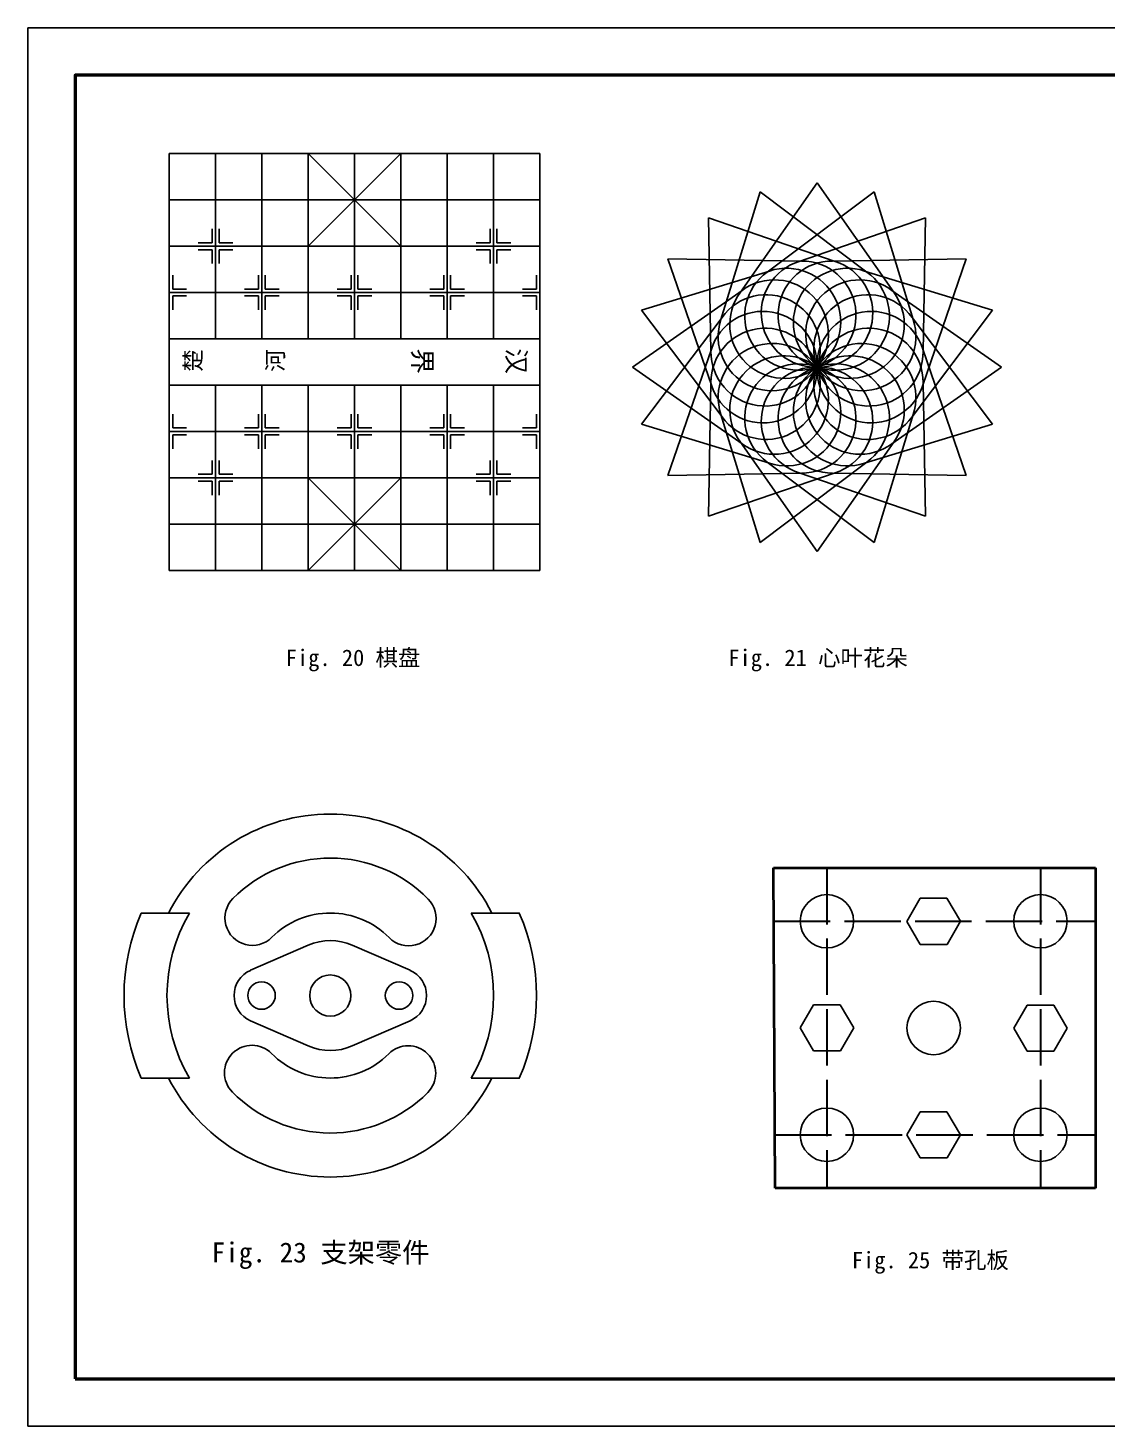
# Model space of a CAD drawing. Header units: millimetres. Extents: x 0 to 420, y 0 to 297.
# Drawn here: x 0 to 229.2, y 0 to 297 of the extents above; entities that cross this region are included whole.
import ezdxf

# ---------------------------------------------------------------- set-up
doc = ezdxf.new("R2010")
doc.units = ezdxf.units.MM
doc.linetypes.add('ACAD_ISO02W100', pattern=[15, 12, -3])
doc.linetypes.add('CENTER', pattern=[50.8, 31.75, -6.35, 6.35, -6.35])
doc.layers.add('f25中心线', color=5, linetype='CENTER')
doc.layers.add('f25虚线', color=1, linetype='ACAD_ISO02W100', lineweight=30)
doc.layers.add('实线', color=7, linetype='Continuous', lineweight=40)
doc.styles.add('Annotative', font='simfang.ttf', dxfattribs={"width": 0.7})
doc.styles.add('大字', font='simfang.ttf', dxfattribs={"width": 0.7})

# ---------------------------------------------------------------- blocks, each defined once
blk = doc.blocks.new('*U10')
for q in [(-16.29, 2.47), (16.29, 2.47)]:
    blk.add_line((0, -20.79), q)
for centre, start, end in [((-7.03, 9.29), 52.2821, 216.3729), ((7.03, 9.29), 323.6271, 127.7179)]:
    blk.add_arc(centre, 11.5, start, end)
blk = doc.blocks.new('*U11')
at = {"color": 0, "linetype": 'ByBlock', "lineweight": -2, "transparency": 16777216}
for p, rotation in [((304.03, 67.66), 216), ((309.15, 70.27), 197.9999999999999), ((320.51, 70.27), 162), ((325.64, 67.66), 144), ((299.96, 63.59), 234), ((314.83, 71.17), 180), ((329.71, 63.59), 126), ((297.35, 58.47), 252.0000000000001), ((332.32, 58.47), 108), ((296.45, 52.79), 269.9999999999999), ((333.22, 52.79), 90.00000000000001), ((297.35, 47.1), 288.0000000000001), ((299.96, 41.98), 305.9999999999999), ((329.71, 41.98), 54), ((332.32, 47.1), 72), ((304.03, 37.91), 324.0000000000001), ((325.64, 37.91), 36.00000000000001), ((309.15, 35.3), 341.9999999999999), ((320.51, 35.3), 17.99999999999999)]:
    blk.add_blockref('*U10', p, dxfattribs=dict(at, rotation=rotation))
blk.add_blockref('*U10', (314.83, 34.4), dxfattribs=at)

msp = doc.modelspace()

# ---------------------------------------------------------------- linework, layer by layer
for p, q in [((30, 270.32), (30, 181.76)), ((30, 270.32), (108.73, 270.32)), ((39.84, 270.32), (39.84, 230.96)), ((49.68, 270.32), (49.68, 230.96)), ((59.52, 270.32), (59.52, 230.96)), ((59.52, 270.32), (79.2, 250.64)), ((59.52, 250.64), (79.2, 270.32)), ((69.36, 270.32), (69.36, 230.96)), ((79.2, 270.32), (79.2, 230.96)), ((89.05, 270.32), (89.05, 230.96)), ((98.89, 270.32), (98.89, 230.96)), ((108.73, 270.32), (108.73, 181.76)), ((30, 260.48), (108.73, 260.48)), ((39.1, 251.38), (39.1, 254.33)), ((40.58, 251.38), (40.58, 254.33)), ((98.15, 251.38), (98.15, 254.33)), ((99.62, 251.38), (99.62, 254.33)), ((30, 250.64), (108.73, 250.64)), ((36.15, 251.38), (39.1, 251.38)), ((39.1, 249.9), (36.15, 249.9)), ((39.1, 249.9), (39.1, 246.95)), ((40.58, 251.38), (43.53, 251.38)), ((40.58, 249.9), (40.58, 246.95)), ((40.58, 249.9), (43.53, 249.9)), ((95.2, 251.38), (98.15, 251.38)), ((98.15, 249.9), (95.2, 249.9)), ((98.15, 249.9), (98.15, 246.95)), ((99.62, 251.38), (102.58, 251.38)), ((99.62, 249.9), (99.62, 246.95)), ((99.62, 249.9), (102.58, 249.9)), ((30.74, 241.54), (30.74, 244.49)), ((48.94, 241.54), (48.94, 244.49)), ((50.42, 241.54), (50.42, 244.49)), ((68.63, 241.54), (68.63, 244.49)), ((70.1, 241.54), (70.1, 244.49)), ((88.31, 241.54), (88.31, 244.49)), ((89.78, 241.54), (89.78, 244.49)), ((107.99, 241.54), (107.99, 244.49)), ((30, 240.8), (108.73, 240.8)), ((30.74, 241.54), (33.69, 241.54)), ((45.99, 241.54), (48.94, 241.54)), ((50.42, 241.54), (53.37, 241.54)), ((65.67, 241.54), (68.63, 241.54)), ((70.1, 241.54), (73.05, 241.54)), ((85.36, 241.54), (88.31, 241.54)), ((89.78, 241.54), (92.74, 241.54)), ((105.04, 241.54), (107.99, 241.54)), ((30.74, 240.06), (30.74, 237.11)), ((30.74, 240.06), (33.69, 240.06)), ((48.94, 240.06), (45.99, 240.06)), ((48.94, 240.06), (48.94, 237.11)), ((50.42, 240.06), (50.42, 237.11)), ((50.42, 240.06), (53.37, 240.06)), ((68.63, 240.06), (65.67, 240.06)), ((68.63, 240.06), (68.63, 237.11)), ((70.1, 240.06), (70.1, 237.11)), ((70.1, 240.06), (73.05, 240.06)), ((88.31, 240.06), (85.36, 240.06)), ((88.31, 240.06), (88.31, 237.11)), ((89.78, 240.06), (89.78, 237.11)), ((89.78, 240.06), (92.74, 240.06)), ((107.99, 240.06), (105.04, 240.06)), ((107.99, 240.06), (107.99, 237.11)), ((30, 230.96), (108.73, 230.96)), ((30, 221.12), (108.73, 221.12)), ((39.84, 221.12), (39.84, 181.76)), ((49.68, 221.12), (49.68, 181.76)), ((59.52, 221.12), (59.52, 181.76)), ((69.36, 221.12), (69.36, 181.76)), ((79.2, 221.12), (79.2, 181.76)), ((89.05, 221.12), (89.05, 181.76)), ((98.89, 221.12), (98.89, 181.76)), ((30.74, 212.02), (30.74, 214.97)), ((48.94, 212.02), (48.94, 214.97)), ((50.42, 212.02), (50.42, 214.97)), ((68.63, 212.02), (68.63, 214.97)), ((70.1, 212.02), (70.1, 214.97)), ((88.31, 212.02), (88.31, 214.97)), ((89.78, 212.02), (89.78, 214.97)), ((107.99, 212.02), (107.99, 214.97)), ((30, 211.28), (108.73, 211.28)), ((30.74, 212.02), (33.69, 212.02)), ((45.99, 212.02), (48.94, 212.02)), ((50.42, 212.02), (53.37, 212.02)), ((65.67, 212.02), (68.63, 212.02)), ((70.1, 212.02), (73.05, 212.02)), ((85.36, 212.02), (88.31, 212.02)), ((89.78, 212.02), (92.74, 212.02)), ((105.04, 212.02), (107.99, 212.02)), ((30.74, 210.54), (30.74, 207.59)), ((30.74, 210.54), (33.69, 210.54)), ((48.94, 210.54), (45.99, 210.54)), ((48.94, 210.54), (48.94, 207.59)), ((50.42, 210.54), (50.42, 207.59)), ((50.42, 210.54), (53.37, 210.54)), ((68.63, 210.54), (65.67, 210.54)), ((68.63, 210.54), (68.63, 207.59)), ((70.1, 210.54), (70.1, 207.59)), ((70.1, 210.54), (73.05, 210.54)), ((88.31, 210.54), (85.36, 210.54)), ((88.31, 210.54), (88.31, 207.59)), ((89.78, 210.54), (89.78, 207.59)), ((89.78, 210.54), (92.74, 210.54)), ((107.99, 210.54), (105.04, 210.54)), ((107.99, 210.54), (107.99, 207.59)), ((39.1, 202.18), (39.1, 205.13)), ((40.58, 202.18), (40.58, 205.13)), ((98.15, 202.18), (98.15, 205.13)), ((99.62, 202.18), (99.62, 205.13)), ((36.15, 202.18), (39.1, 202.18)), ((40.58, 202.18), (43.53, 202.18)), ((95.2, 202.18), (98.15, 202.18)), ((99.62, 202.18), (102.58, 202.18)), ((30, 201.44), (108.73, 201.44)), ((39.1, 200.7), (36.15, 200.7)), ((39.1, 200.7), (39.1, 197.75)), ((40.58, 200.7), (40.58, 197.75)), ((40.58, 200.7), (43.53, 200.7)), ((59.52, 201.44), (79.2, 181.76)), ((79.2, 201.44), (59.52, 181.76)), ((98.15, 200.7), (95.2, 200.7)), ((98.15, 200.7), (98.15, 197.75)), ((99.62, 200.7), (99.62, 197.75)), ((99.62, 200.7), (102.58, 200.7)), ((30, 191.6), (108.73, 191.6)), ((30, 181.76), (108.73, 181.76)), ((34.29, 108.98), (24.07, 108.98)), ((104.38, 108.98), (94.16, 108.98)), ((47.28, 96.81), (59.55, 102.16)), ((68.9, 102.16), (81.17, 96.81)), ((47.28, 86.1), (59.55, 80.74)), ((68.9, 80.74), (81.17, 86.1)), ((34.29, 73.92), (24.07, 73.92)), ((104.38, 73.92), (94.16, 73.92))]:
    msp.add_line(p, q)
at = {"color": 1}
msp.add_lwpolyline([(0, 0), (420, 0), (420, 297), (0, 297), (0, 0)], dxfattribs=at)
at = {"lineweight": 50}
msp.add_lwpolyline([(10, 10), (410, 10), (410, 287), (10, 287), (10, 10)], dxfattribs=at)
for centre, radius in [((169.71, 107.23), 5.67), ((215.06, 107.23), 5.67), ((64.22, 91.45), 4.38), ((49.62, 91.45), 2.92), ((78.83, 91.45), 2.92), ((192.38, 84.56), 5.67), ((169.71, 61.88), 5.67), ((215.06, 61.88), 5.67)]:
    msp.add_circle(centre, radius)
for centre, radius, start, end in [((64.22, 91.45), 38.56, 27.0357, 152.9643), ((64.22, 91.45), 29.21, 44.5753, 135.083), ((47.68, 107.95), 5.84, 135.083, 315.083), ((80.87, 107.85), 5.84, 224.5753, 44.5753), ((64.22, 91.45), 43.81, 156.4218, 203.5782), ((64.22, 91.45), 34.69, 149.6512, 210.3488), ((64.22, 91.45), 17.53, 44.5753, 135.083), ((64.22, 91.45), 34.69, 329.6512, 30.3488), ((64.22, 91.45), 43.81, 336.4218, 23.5782), ((64.22, 91.45), 11.68, 66.4218, 113.5782), ((49.62, 91.45), 5.84, 113.5782, 246.4218), ((78.83, 91.45), 5.84, 293.5782, 66.4218), ((47.58, 75.05), 5.84, 44.5753, 224.5753), ((64.22, 91.45), 11.68, 246.4218, 293.5782), ((80.77, 74.95), 5.84, 315.083, 135.083), ((64.22, 91.45), 17.53, 224.5753, 315.083), ((64.22, 91.45), 38.56, 207.0357, 332.9643), ((64.22, 91.45), 29.21, 224.5753, 315.083)]:
    msp.add_arc(centre, radius, start, end)
at = {"layer": 'f25中心线'}
for p, q in [((186.71, 107.2), (189.54, 112.11)), ((189.54, 112.11), (195.21, 112.11)), ((195.21, 112.11), (198.08, 107.23)), ((189.54, 102.32), (186.71, 107.2)), ((198.08, 107.23), (195.24, 102.32)), ((195.24, 102.32), (189.54, 102.32)), ((164.04, 84.56), (166.86, 89.47)), ((166.86, 89.47), (172.53, 89.47)), ((166.86, 89.47), (172.53, 89.47)), ((172.53, 89.47), (175.4, 84.58)), ((209.39, 84.52), (212.21, 89.44)), ((212.21, 89.44), (217.88, 89.44)), ((215.06, 89.47), (215.06, 89.44)), ((217.88, 89.44), (220.75, 84.55)), ((166.86, 79.68), (164.04, 84.56)), ((175.4, 84.58), (172.56, 79.68)), ((212.21, 79.64), (209.39, 84.52)), ((220.75, 84.55), (217.92, 79.64)), ((172.56, 79.68), (166.86, 79.68)), ((217.92, 79.64), (212.21, 79.64)), ((186.71, 61.85), (189.54, 66.76)), ((189.54, 66.76), (195.21, 66.76)), ((195.21, 66.76), (198.08, 61.88)), ((189.54, 56.97), (186.71, 61.85)), ((198.08, 61.88), (195.24, 56.97)), ((195.24, 56.97), (189.54, 56.97))]:
    msp.add_line(p, q, dxfattribs=at)
at = {"layer": 'f25虚线'}
for p, q in [((169.71, 118.57), (169.71, 50.54)), ((215.06, 118.57), (215.06, 50.54)), ((158.43, 107.23), (226.77, 107.23)), ((158.68, 61.88), (226.77, 61.88))]:
    msp.add_line(p, q, dxfattribs=at)
at = {"layer": '实线'}
for p, q in [((158.75, 50.54), (158.37, 118.57)), ((158.37, 118.57), (226.77, 118.57)), ((226.77, 118.57), (226.77, 50.54)), ((226.77, 50.54), (158.75, 50.54))]:
    msp.add_line(p, q, dxfattribs=at)

# ---------------------------------------------------------------- block references
msp.add_blockref('*U11', (-147.22, 172.17))

# ---------------------------------------------------------------- texts
at = {"attachment_point": 1}
for s, width, insert, char_height, rotation, style in [('{\\W1;汉\\P\\P\\P界}', 4.25, (105.77, 228.96), 4, 270, '大字'), ('{\\W1;楚\\P\\P   \\P河}', 4.2236, (33.27, 223.96), 3.5, 90, 'Annotative')]:
    msp.add_mtext_dynamic_manual_height_columns(s, width=width, gutter_width=12.5, heights=[0], dxfattribs=dict(at, insert=insert, char_height=char_height, rotation=rotation, style=style))
at = {"attachment_point": 1, "style": 'Annotative'}
for s, insert, char_height in [('{\\W1;Fig. 20 棋盘}', (54.77, 164.96), 3.5), ('{\\W1;Fig. 21 心叶花朵}', (148.77, 164.96), 3.5), ('{\\W1;Fig. 23 支架零件}', (39, 39), 4.2469), ('{\\W1;Fig. 25 带孔板}', (175, 37), 3.5)]:
    msp.add_mtext(s, dxfattribs=dict(at, insert=insert, char_height=char_height))

doc.saveas('drawing.dxf')
